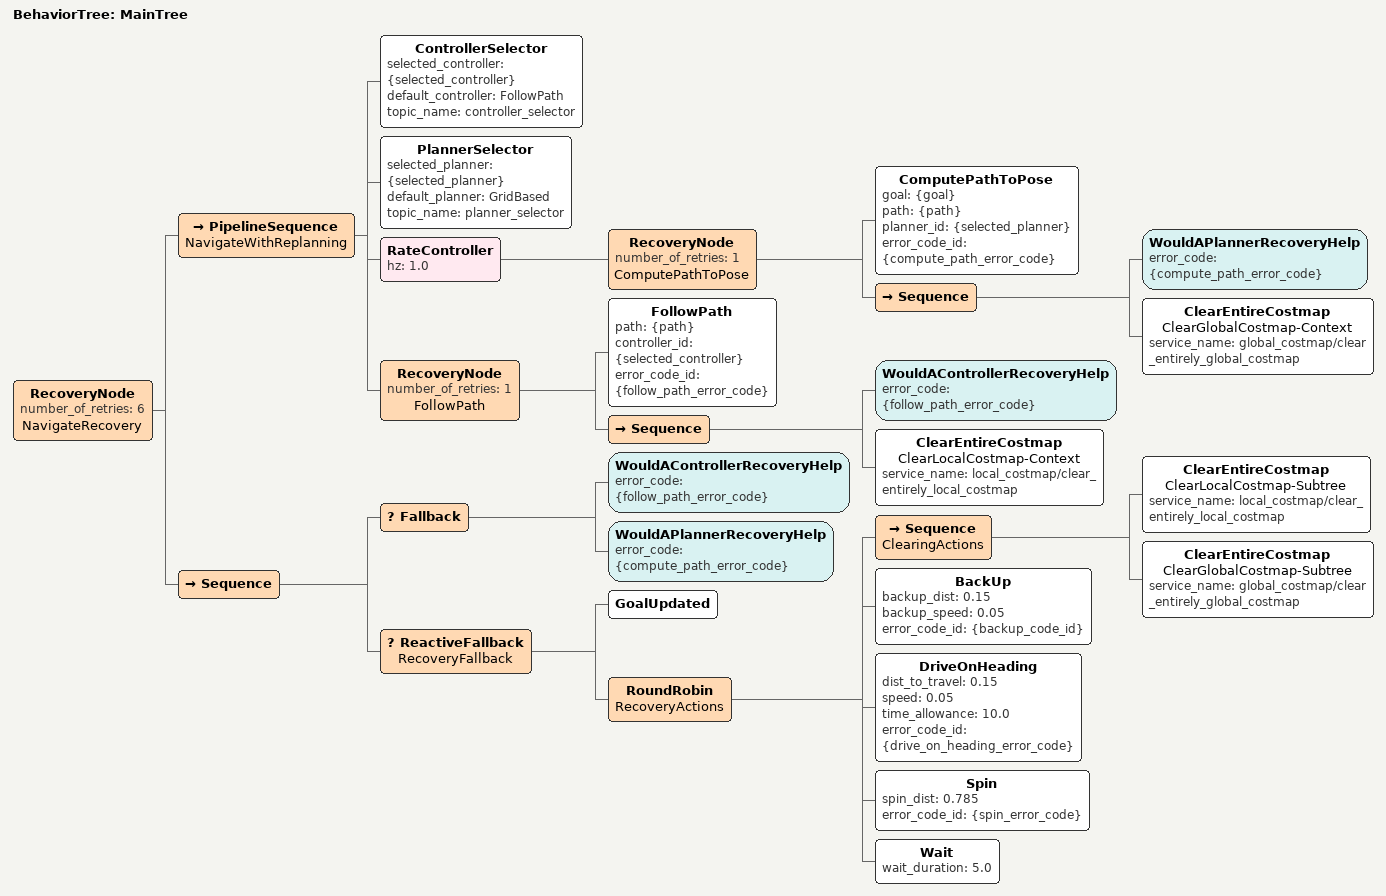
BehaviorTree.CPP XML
<root BTCPP_format="4" main_tree_to_execute="MainTree">
  <BehaviorTree ID="MainTree">
    <RecoveryNode number_of_retries="6" name="NavigateRecovery">
      <PipelineSequence name="NavigateWithReplanning">
        <ControllerSelector selected_controller="{selected_controller}" default_controller="FollowPath" topic_name="controller_selector"/>
        <PlannerSelector selected_planner="{selected_planner}" default_planner="GridBased" topic_name="planner_selector"/>
        <RateController hz="1.0">
          <RecoveryNode number_of_retries="1" name="ComputePathToPose">
            <ComputePathToPose goal="{goal}" path="{path}" planner_id="{selected_planner}" error_code_id="{compute_path_error_code}"/>
            <Sequence>
              <WouldAPlannerRecoveryHelp error_code="{compute_path_error_code}"/>
              <ClearEntireCostmap name="ClearGlobalCostmap-Context" service_name="global_costmap/clear_entirely_global_costmap"/>
            </Sequence>
          </RecoveryNode>
        </RateController>
        <RecoveryNode number_of_retries="1" name="FollowPath">
          <FollowPath path="{path}" controller_id="{selected_controller}" error_code_id="{follow_path_error_code}"/>
          <Sequence>
            <WouldAControllerRecoveryHelp error_code="{follow_path_error_code}"/>
            <ClearEntireCostmap name="ClearLocalCostmap-Context" service_name="local_costmap/clear_entirely_local_costmap"/>
          </Sequence>
        </RecoveryNode>
      </PipelineSequence>
      <Sequence>
        <Fallback>
          <WouldAControllerRecoveryHelp error_code="{follow_path_error_code}"/>
          <WouldAPlannerRecoveryHelp error_code="{compute_path_error_code}"/>
        </Fallback>
        <ReactiveFallback name="RecoveryFallback">
          <GoalUpdated/>
          <RoundRobin name="RecoveryActions">
            <Sequence name="ClearingActions">
              <ClearEntireCostmap name="ClearLocalCostmap-Subtree" service_name="local_costmap/clear_entirely_local_costmap"/>
              <ClearEntireCostmap name="ClearGlobalCostmap-Subtree" service_name="global_costmap/clear_entirely_global_costmap"/>
            </Sequence>
            <BackUp backup_dist="0.15" backup_speed="0.05" error_code_id="{backup_code_id}"/>
            <DriveOnHeading dist_to_travel="0.15" speed="0.05" time_allowance="10.0" error_code_id="{drive_on_heading_error_code}"/>
            <Spin spin_dist="0.785" error_code_id="{spin_error_code}"/>
            <Wait wait_duration="5.0"/>
          </RoundRobin>
        </ReactiveFallback>
      </Sequence>
    </RecoveryNode>
  </BehaviorTree>
</root>
